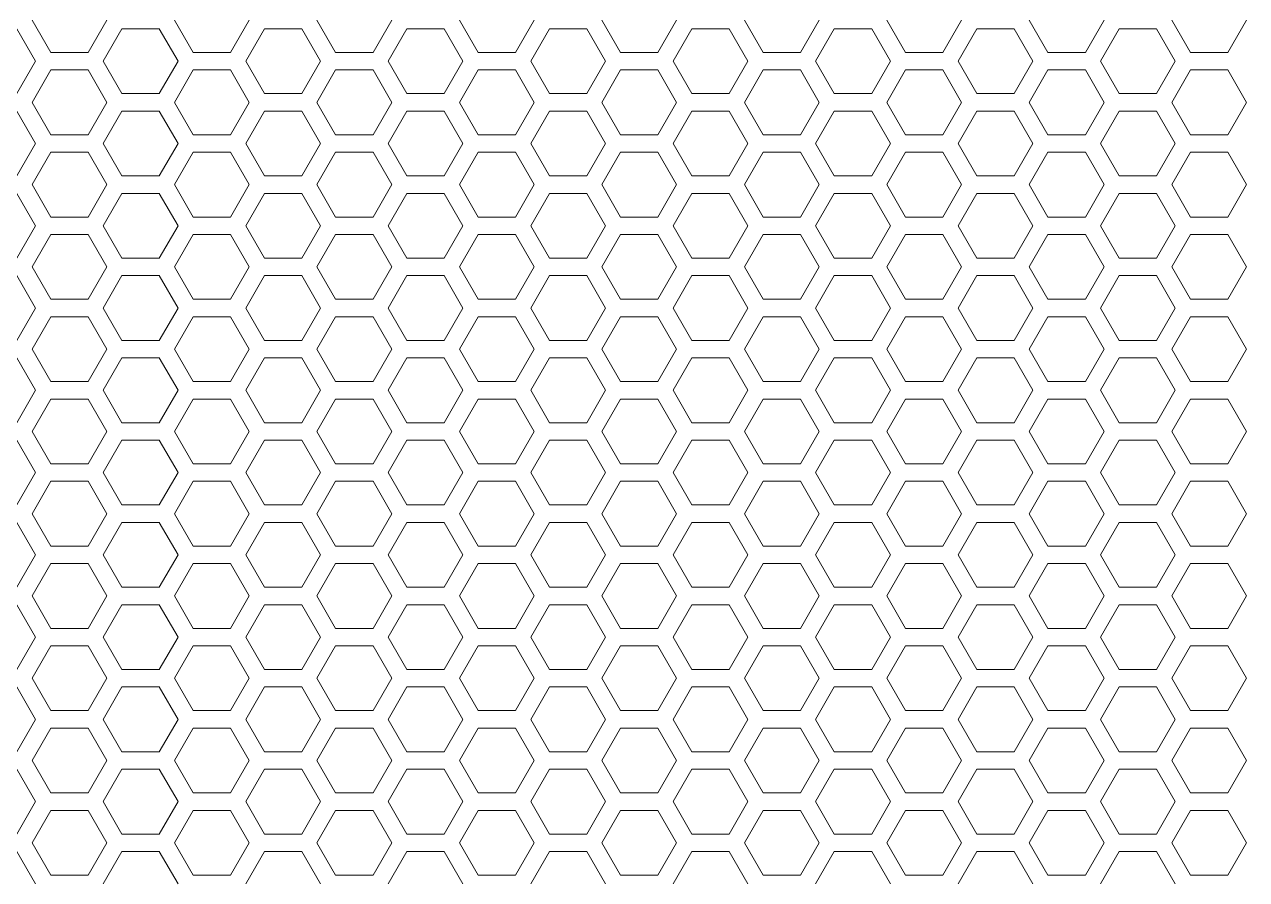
# Model space of a CAD drawing. Header units: millimetres. Extents: x 0 to 140, y -17 to 195.
# Drawn here: x 69.1 to 77.99, y 94.51 to 100.73 of the extents above; entities that cross this region are included whole.
import ezdxf

# ---------------------------------------------------------------- set-up
doc = ezdxf.new("R2010")
doc.units = ezdxf.units.MM
doc.layers.add('4203-42785_1_0', color=7, linetype='Continuous')

# ---------------------------------------------------------------- blocks, each defined once
blk = doc.blocks.new('a')
at = {"layer": '4203-42785_1_0', "color": 0, "linetype": 'ByBlock', "lineweight": 9}
for p, q in [((1509.6659, 423.0621), (1509.7726, 422.8772)), ((1509.9861, 422.8772), (1510.0928, 423.0621)), ((1510.4792, 423.0621), (1510.5859, 422.8772)), ((1510.7994, 422.8772), (1510.9061, 423.0621)), ((1511.2925, 423.0621), (1511.3992, 422.8772)), ((1511.6126, 422.8772), (1511.7193, 423.0621)), ((1512.1057, 423.0621), (1512.2124, 422.8772)), ((1512.4259, 422.8772), (1512.5326, 423.0621)), ((1512.919, 423.0621), (1513.0257, 422.8772)), ((1513.2391, 422.8772), (1513.3458, 423.0621)), ((1513.7322, 423.0621), (1513.8389, 422.8772)), ((1514.0523, 422.8772), (1514.1591, 423.0621)), ((1514.5455, 423.0621), (1514.6522, 422.8772)), ((1514.8656, 422.8772), (1514.9724, 423.0621)), ((1515.3587, 423.0621), (1515.4655, 422.8772)), ((1515.6789, 422.8772), (1515.7856, 423.0621)), ((1516.1721, 423.0621), (1516.2788, 422.8772)), ((1516.4922, 422.8772), (1516.5989, 423.0621)), ((1509.6862, 422.8273), (1509.5794, 423.0122)), ((1510.1793, 423.0122), (1510.0725, 422.8273)), ((1510.3927, 423.0122), (1510.1793, 423.0122)), ((1510.4994, 422.8273), (1510.3927, 423.0122)), ((1510.9926, 423.0122), (1510.8858, 422.8273)), ((1511.206, 423.0122), (1510.9926, 423.0122)), ((1511.3127, 422.8273), (1511.206, 423.0122)), ((1511.8058, 423.0122), (1511.6991, 422.8273)), ((1512.0192, 423.0122), (1511.8058, 423.0122)), ((1512.1259, 422.8273), (1512.0192, 423.0122)), ((1512.6191, 423.0122), (1512.5124, 422.8273)), ((1512.8325, 423.0122), (1512.6191, 423.0122)), ((1512.9393, 422.8273), (1512.8325, 423.0122)), ((1513.4323, 423.0122), (1513.3256, 422.8273)), ((1513.6457, 423.0122), (1513.4323, 423.0122)), ((1513.7524, 422.8273), (1513.6457, 423.0122)), ((1514.2456, 423.0122), (1514.1389, 422.8273)), ((1514.459, 423.0122), (1514.2456, 423.0122)), ((1514.5657, 422.8273), (1514.459, 423.0122)), ((1515.0588, 423.0122), (1514.9521, 422.8273)), ((1515.2723, 423.0122), (1515.0588, 423.0122)), ((1515.379, 422.8273), (1515.2723, 423.0122)), ((1515.8721, 423.0122), (1515.7654, 422.8273)), ((1516.0855, 423.0122), (1515.8721, 423.0122)), ((1516.1923, 422.8273), (1516.0855, 423.0122)), ((1509.7726, 422.8772), (1509.9861, 422.8772)), ((1510.5859, 422.8772), (1510.7994, 422.8772)), ((1511.3992, 422.8772), (1511.6126, 422.8772)), ((1512.2124, 422.8772), (1512.4259, 422.8772)), ((1513.0257, 422.8772), (1513.2391, 422.8772)), ((1513.8389, 422.8772), (1514.0523, 422.8772)), ((1514.6522, 422.8772), (1514.8656, 422.8772)), ((1515.4655, 422.8772), (1515.6789, 422.8772)), ((1516.2788, 422.8772), (1516.4922, 422.8772)), ((1509.5794, 422.6424), (1509.6862, 422.8273)), ((1509.7726, 422.7774), (1509.6659, 422.5925)), ((1509.9861, 422.7774), (1509.7726, 422.7774)), ((1510.0928, 422.5925), (1509.9861, 422.7774)), ((1510.0725, 422.8273), (1510.1793, 422.6424)), ((1510.3927, 422.6424), (1510.4994, 422.8273)), ((1510.5859, 422.7774), (1510.4792, 422.5925)), ((1510.7994, 422.7774), (1510.5859, 422.7774)), ((1510.9061, 422.5925), (1510.7994, 422.7774)), ((1510.8858, 422.8273), (1510.9926, 422.6424)), ((1511.206, 422.6424), (1511.3127, 422.8273)), ((1511.3992, 422.7774), (1511.2925, 422.5925)), ((1511.6126, 422.7774), (1511.3992, 422.7774)), ((1511.7193, 422.5925), (1511.6126, 422.7774)), ((1511.6991, 422.8273), (1511.8058, 422.6424)), ((1512.0192, 422.6424), (1512.1259, 422.8273)), ((1512.2124, 422.7774), (1512.1057, 422.5925)), ((1512.4259, 422.7774), (1512.2124, 422.7774)), ((1512.5326, 422.5925), (1512.4259, 422.7774)), ((1512.5124, 422.8273), (1512.6191, 422.6424)), ((1512.8325, 422.6424), (1512.9393, 422.8273)), ((1513.0257, 422.7774), (1512.919, 422.5925)), ((1513.2391, 422.7774), (1513.0257, 422.7774)), ((1513.3458, 422.5925), (1513.2391, 422.7774)), ((1513.3256, 422.8273), (1513.4323, 422.6424)), ((1513.6457, 422.6424), (1513.7524, 422.8273)), ((1513.8389, 422.7774), (1513.7322, 422.5925)), ((1514.0523, 422.7774), (1513.8389, 422.7774)), ((1514.1591, 422.5925), (1514.0523, 422.7774)), ((1514.1389, 422.8273), (1514.2456, 422.6424)), ((1514.459, 422.6424), (1514.5657, 422.8273)), ((1514.6522, 422.7774), (1514.5455, 422.5925)), ((1514.8656, 422.7774), (1514.6522, 422.7774)), ((1514.9724, 422.5925), (1514.8656, 422.7774)), ((1514.9521, 422.8273), (1515.0588, 422.6424)), ((1515.2723, 422.6424), (1515.379, 422.8273)), ((1515.4655, 422.7774), (1515.3587, 422.5925)), ((1515.6789, 422.7774), (1515.4655, 422.7774)), ((1515.7856, 422.5925), (1515.6789, 422.7774)), ((1515.7654, 422.8273), (1515.8721, 422.6424)), ((1516.0855, 422.6424), (1516.1923, 422.8273)), ((1516.2788, 422.7774), (1516.1721, 422.5925)), ((1516.4922, 422.7774), (1516.2788, 422.7774)), ((1516.5989, 422.5925), (1516.4922, 422.7774)), ((1510.1793, 422.6424), (1510.3927, 422.6424)), ((1510.9926, 422.6424), (1511.206, 422.6424)), ((1511.8058, 422.6424), (1512.0192, 422.6424)), ((1512.6191, 422.6424), (1512.8325, 422.6424)), ((1513.4323, 422.6424), (1513.6457, 422.6424)), ((1514.2456, 422.6424), (1514.459, 422.6424)), ((1515.0588, 422.6424), (1515.2723, 422.6424)), ((1515.8721, 422.6424), (1516.0855, 422.6424)), ((1509.6659, 422.5925), (1509.7726, 422.4077)), ((1509.9861, 422.4077), (1510.0928, 422.5925)), ((1510.4792, 422.5925), (1510.5859, 422.4077)), ((1510.7994, 422.4077), (1510.9061, 422.5925)), ((1511.2925, 422.5925), (1511.3992, 422.4077)), ((1511.6126, 422.4077), (1511.7193, 422.5925)), ((1512.1057, 422.5925), (1512.2124, 422.4077)), ((1512.4259, 422.4077), (1512.5326, 422.5925)), ((1512.919, 422.5925), (1513.0257, 422.4077)), ((1513.2391, 422.4077), (1513.3458, 422.5925)), ((1513.7322, 422.5925), (1513.8389, 422.4077)), ((1514.0523, 422.4077), (1514.1591, 422.5925)), ((1514.5455, 422.5925), (1514.6522, 422.4077)), ((1514.8656, 422.4077), (1514.9724, 422.5925)), ((1515.3587, 422.5925), (1515.4655, 422.4077)), ((1515.6789, 422.4077), (1515.7856, 422.5925)), ((1516.1721, 422.5925), (1516.2788, 422.4077)), ((1516.4922, 422.4077), (1516.5989, 422.5925)), ((1509.6862, 422.3577), (1509.5794, 422.5426)), ((1510.1793, 422.5426), (1510.0725, 422.3577)), ((1510.3927, 422.5426), (1510.1793, 422.5426)), ((1510.4994, 422.3577), (1510.3927, 422.5426)), ((1510.9926, 422.5426), (1510.8858, 422.3577)), ((1511.206, 422.5426), (1510.9926, 422.5426)), ((1511.3127, 422.3577), (1511.206, 422.5426)), ((1511.8058, 422.5426), (1511.6991, 422.3577)), ((1512.0192, 422.5426), (1511.8058, 422.5426)), ((1512.1259, 422.3577), (1512.0192, 422.5426)), ((1512.6191, 422.5426), (1512.5124, 422.3577)), ((1512.8325, 422.5426), (1512.6191, 422.5426)), ((1512.9393, 422.3577), (1512.8325, 422.5426)), ((1513.4323, 422.5426), (1513.3256, 422.3577)), ((1513.6457, 422.5426), (1513.4323, 422.5426)), ((1513.7524, 422.3577), (1513.6457, 422.5426)), ((1514.2456, 422.5426), (1514.1389, 422.3577)), ((1514.459, 422.5426), (1514.2456, 422.5426)), ((1514.5657, 422.3577), (1514.459, 422.5426)), ((1515.0588, 422.5426), (1514.9521, 422.3577)), ((1515.2723, 422.5426), (1515.0588, 422.5426)), ((1515.379, 422.3577), (1515.2723, 422.5426)), ((1515.8721, 422.5426), (1515.7654, 422.3577)), ((1516.0855, 422.5426), (1515.8721, 422.5426)), ((1516.1923, 422.3577), (1516.0855, 422.5426)), ((1509.5794, 422.1729), (1509.6862, 422.3577)), ((1509.7726, 422.4077), (1509.9861, 422.4077)), ((1510.0725, 422.3577), (1510.1793, 422.1729)), ((1510.3927, 422.1729), (1510.4994, 422.3577)), ((1510.5859, 422.4077), (1510.7994, 422.4077)), ((1510.8858, 422.3577), (1510.9926, 422.1729)), ((1511.206, 422.1729), (1511.3127, 422.3577)), ((1511.3992, 422.4077), (1511.6126, 422.4077)), ((1511.6991, 422.3577), (1511.8058, 422.1729)), ((1512.0192, 422.1729), (1512.1259, 422.3577)), ((1512.2124, 422.4077), (1512.4259, 422.4077)), ((1512.5124, 422.3577), (1512.6191, 422.1729)), ((1512.8325, 422.1729), (1512.9393, 422.3577)), ((1513.0257, 422.4077), (1513.2391, 422.4077)), ((1513.3256, 422.3577), (1513.4323, 422.1729)), ((1513.6457, 422.1729), (1513.7524, 422.3577)), ((1513.8389, 422.4077), (1514.0523, 422.4077)), ((1514.1389, 422.3577), (1514.2456, 422.1729)), ((1514.459, 422.1729), (1514.5657, 422.3577)), ((1514.6522, 422.4077), (1514.8656, 422.4077)), ((1514.9521, 422.3577), (1515.0588, 422.1729)), ((1515.2723, 422.1729), (1515.379, 422.3577)), ((1515.4655, 422.4077), (1515.6789, 422.4077)), ((1515.7654, 422.3577), (1515.8721, 422.1729)), ((1516.0855, 422.1729), (1516.1923, 422.3577)), ((1516.2788, 422.4077), (1516.4922, 422.4077)), ((1509.7726, 422.3078), (1509.6659, 422.123)), ((1509.9861, 422.3078), (1509.7726, 422.3078)), ((1510.0928, 422.123), (1509.9861, 422.3078)), ((1510.5859, 422.3078), (1510.4792, 422.123)), ((1510.7994, 422.3078), (1510.5859, 422.3078)), ((1510.9061, 422.123), (1510.7994, 422.3078)), ((1511.3992, 422.3078), (1511.2925, 422.123)), ((1511.6126, 422.3078), (1511.3992, 422.3078)), ((1511.7193, 422.123), (1511.6126, 422.3078)), ((1512.2124, 422.3078), (1512.1057, 422.123)), ((1512.4259, 422.3078), (1512.2124, 422.3078)), ((1512.5326, 422.123), (1512.4259, 422.3078)), ((1513.0257, 422.3078), (1512.919, 422.123)), ((1513.2391, 422.3078), (1513.0257, 422.3078)), ((1513.3458, 422.123), (1513.2391, 422.3078)), ((1513.8389, 422.3078), (1513.7322, 422.123)), ((1514.0523, 422.3078), (1513.8389, 422.3078)), ((1514.1591, 422.123), (1514.0523, 422.3078)), ((1514.6522, 422.3078), (1514.5455, 422.123)), ((1514.8656, 422.3078), (1514.6522, 422.3078)), ((1514.9724, 422.123), (1514.8656, 422.3078)), ((1515.4655, 422.3078), (1515.3587, 422.123)), ((1515.6789, 422.3078), (1515.4655, 422.3078)), ((1515.7856, 422.123), (1515.6789, 422.3078)), ((1516.2788, 422.3078), (1516.1721, 422.123)), ((1516.4922, 422.3078), (1516.2788, 422.3078)), ((1516.5989, 422.123), (1516.4922, 422.3078)), ((1510.1793, 422.1729), (1510.3927, 422.1729)), ((1510.9926, 422.1729), (1511.206, 422.1729)), ((1511.8058, 422.1729), (1512.0192, 422.1729)), ((1512.6191, 422.1729), (1512.8325, 422.1729)), ((1513.4323, 422.1729), (1513.6457, 422.1729)), ((1514.2456, 422.1729), (1514.459, 422.1729)), ((1515.0588, 422.1729), (1515.2723, 422.1729)), ((1515.8721, 422.1729), (1516.0855, 422.1729)), ((1509.6862, 421.8882), (1509.5794, 422.0731)), ((1509.6659, 422.123), (1509.7726, 421.9381)), ((1509.9861, 421.9381), (1510.0928, 422.123)), ((1510.1793, 422.0731), (1510.0725, 421.8882)), ((1510.3927, 422.0731), (1510.1793, 422.0731)), ((1510.4994, 421.8882), (1510.3927, 422.0731)), ((1510.4792, 422.123), (1510.5859, 421.9381)), ((1510.7994, 421.9381), (1510.9061, 422.123)), ((1510.9926, 422.0731), (1510.8858, 421.8882)), ((1511.206, 422.0731), (1510.9926, 422.0731)), ((1511.3127, 421.8882), (1511.206, 422.0731)), ((1511.2925, 422.123), (1511.3992, 421.9381)), ((1511.6126, 421.9381), (1511.7193, 422.123)), ((1511.8058, 422.0731), (1511.6991, 421.8882)), ((1512.0192, 422.0731), (1511.8058, 422.0731)), ((1512.1259, 421.8882), (1512.0192, 422.0731)), ((1512.1057, 422.123), (1512.2124, 421.9381)), ((1512.4259, 421.9381), (1512.5326, 422.123)), ((1512.6191, 422.0731), (1512.5124, 421.8882)), ((1512.8325, 422.0731), (1512.6191, 422.0731)), ((1512.9393, 421.8882), (1512.8325, 422.0731)), ((1512.919, 422.123), (1513.0257, 421.9381)), ((1513.2391, 421.9381), (1513.3458, 422.123)), ((1513.4323, 422.0731), (1513.3256, 421.8882)), ((1513.6457, 422.0731), (1513.4323, 422.0731)), ((1513.7524, 421.8882), (1513.6457, 422.0731)), ((1513.7322, 422.123), (1513.8389, 421.9381)), ((1514.0523, 421.9381), (1514.1591, 422.123)), ((1514.2456, 422.0731), (1514.1389, 421.8882)), ((1514.459, 422.0731), (1514.2456, 422.0731)), ((1514.5657, 421.8882), (1514.459, 422.0731)), ((1514.5455, 422.123), (1514.6522, 421.9381)), ((1514.8656, 421.9381), (1514.9724, 422.123)), ((1515.0588, 422.0731), (1514.9521, 421.8882)), ((1515.2723, 422.0731), (1515.0588, 422.0731)), ((1515.379, 421.8882), (1515.2723, 422.0731)), ((1515.3587, 422.123), (1515.4655, 421.9381)), ((1515.6789, 421.9381), (1515.7856, 422.123)), ((1515.8721, 422.0731), (1515.7654, 421.8882)), ((1516.0855, 422.0731), (1515.8721, 422.0731)), ((1516.1923, 421.8882), (1516.0855, 422.0731)), ((1516.1721, 422.123), (1516.2788, 421.9381)), ((1516.4922, 421.9381), (1516.5989, 422.123)), ((1509.7726, 421.9381), (1509.9861, 421.9381)), ((1510.5859, 421.9381), (1510.7994, 421.9381)), ((1511.3992, 421.9381), (1511.6126, 421.9381)), ((1512.2124, 421.9381), (1512.4259, 421.9381)), ((1513.0257, 421.9381), (1513.2391, 421.9381)), ((1513.8389, 421.9381), (1514.0523, 421.9381)), ((1514.6522, 421.9381), (1514.8656, 421.9381)), ((1515.4655, 421.9381), (1515.6789, 421.9381)), ((1516.2788, 421.9381), (1516.4922, 421.9381)), ((1509.5794, 421.7033), (1509.6862, 421.8882)), ((1510.0725, 421.8882), (1510.1793, 421.7033)), ((1510.3927, 421.7033), (1510.4994, 421.8882)), ((1510.8858, 421.8882), (1510.9926, 421.7033)), ((1511.206, 421.7033), (1511.3127, 421.8882)), ((1511.6991, 421.8882), (1511.8058, 421.7033)), ((1512.0192, 421.7033), (1512.1259, 421.8882)), ((1512.5124, 421.8882), (1512.6191, 421.7033)), ((1512.8325, 421.7033), (1512.9393, 421.8882)), ((1513.3256, 421.8882), (1513.4323, 421.7033)), ((1513.6457, 421.7033), (1513.7524, 421.8882)), ((1514.1389, 421.8882), (1514.2456, 421.7033)), ((1514.459, 421.7033), (1514.5657, 421.8882)), ((1514.9521, 421.8882), (1515.0588, 421.7033)), ((1515.2723, 421.7033), (1515.379, 421.8882)), ((1515.7654, 421.8882), (1515.8721, 421.7033)), ((1516.0855, 421.7033), (1516.1923, 421.8882)), ((1509.7726, 421.8383), (1509.6659, 421.6534)), ((1509.9861, 421.8383), (1509.7726, 421.8383)), ((1510.0928, 421.6534), (1509.9861, 421.8383)), ((1510.5859, 421.8383), (1510.4792, 421.6534)), ((1510.7994, 421.8383), (1510.5859, 421.8383)), ((1510.9061, 421.6534), (1510.7994, 421.8383)), ((1511.3992, 421.8383), (1511.2925, 421.6534)), ((1511.6126, 421.8383), (1511.3992, 421.8383)), ((1511.7193, 421.6534), (1511.6126, 421.8383)), ((1512.2124, 421.8383), (1512.1057, 421.6534)), ((1512.4259, 421.8383), (1512.2124, 421.8383)), ((1512.5326, 421.6534), (1512.4259, 421.8383)), ((1513.0257, 421.8383), (1512.919, 421.6534)), ((1513.2391, 421.8383), (1513.0257, 421.8383)), ((1513.3458, 421.6534), (1513.2391, 421.8383)), ((1513.8389, 421.8383), (1513.7322, 421.6534)), ((1514.0523, 421.8383), (1513.8389, 421.8383)), ((1514.1591, 421.6534), (1514.0523, 421.8383)), ((1514.6522, 421.8383), (1514.5455, 421.6534)), ((1514.8656, 421.8383), (1514.6522, 421.8383)), ((1514.9724, 421.6534), (1514.8656, 421.8383)), ((1515.4655, 421.8383), (1515.3587, 421.6534)), ((1515.6789, 421.8383), (1515.4655, 421.8383)), ((1515.7856, 421.6534), (1515.6789, 421.8383)), ((1516.2788, 421.8383), (1516.1721, 421.6534)), ((1516.4922, 421.8383), (1516.2788, 421.8383)), ((1516.5989, 421.6534), (1516.4922, 421.8383)), ((1509.6659, 421.6534), (1509.7726, 421.4686)), ((1509.9861, 421.4686), (1510.0928, 421.6534)), ((1510.1793, 421.7033), (1510.3927, 421.7033)), ((1510.4792, 421.6534), (1510.5859, 421.4686)), ((1510.7994, 421.4686), (1510.9061, 421.6534)), ((1510.9926, 421.7033), (1511.206, 421.7033)), ((1511.2925, 421.6534), (1511.3992, 421.4686)), ((1511.6126, 421.4686), (1511.7193, 421.6534)), ((1511.8058, 421.7033), (1512.0192, 421.7033)), ((1512.1057, 421.6534), (1512.2124, 421.4686)), ((1512.4259, 421.4686), (1512.5326, 421.6534)), ((1512.6191, 421.7033), (1512.8325, 421.7033)), ((1512.919, 421.6534), (1513.0257, 421.4686)), ((1513.2391, 421.4686), (1513.3458, 421.6534)), ((1513.4323, 421.7033), (1513.6457, 421.7033)), ((1513.7322, 421.6534), (1513.8389, 421.4686)), ((1514.0523, 421.4686), (1514.1591, 421.6534)), ((1514.2456, 421.7033), (1514.459, 421.7033)), ((1514.5455, 421.6534), (1514.6522, 421.4686)), ((1514.8656, 421.4686), (1514.9724, 421.6534)), ((1515.0588, 421.7033), (1515.2723, 421.7033)), ((1515.3587, 421.6534), (1515.4655, 421.4686)), ((1515.6789, 421.4686), (1515.7856, 421.6534)), ((1515.8721, 421.7033), (1516.0855, 421.7033)), ((1516.1721, 421.6534), (1516.2788, 421.4686)), ((1516.4922, 421.4686), (1516.5989, 421.6534)), ((1509.6862, 421.4187), (1509.5794, 421.6035)), ((1510.1793, 421.6035), (1510.0725, 421.4187)), ((1510.3927, 421.6035), (1510.1793, 421.6035)), ((1510.4994, 421.4187), (1510.3927, 421.6035)), ((1510.9926, 421.6035), (1510.8858, 421.4187)), ((1511.206, 421.6035), (1510.9926, 421.6035)), ((1511.3127, 421.4187), (1511.206, 421.6035)), ((1511.8058, 421.6035), (1511.6991, 421.4187)), ((1512.0192, 421.6035), (1511.8058, 421.6035)), ((1512.1259, 421.4187), (1512.0192, 421.6035)), ((1512.6191, 421.6035), (1512.5124, 421.4187)), ((1512.8325, 421.6035), (1512.6191, 421.6035)), ((1512.9393, 421.4187), (1512.8325, 421.6035)), ((1513.4323, 421.6035), (1513.3256, 421.4187)), ((1513.6457, 421.6035), (1513.4323, 421.6035)), ((1513.7524, 421.4187), (1513.6457, 421.6035)), ((1514.2456, 421.6035), (1514.1389, 421.4187)), ((1514.459, 421.6035), (1514.2456, 421.6035)), ((1514.5657, 421.4187), (1514.459, 421.6035)), ((1515.0588, 421.6035), (1514.9521, 421.4187)), ((1515.2723, 421.6035), (1515.0588, 421.6035)), ((1515.379, 421.4187), (1515.2723, 421.6035)), ((1515.8721, 421.6035), (1515.7654, 421.4187)), ((1516.0855, 421.6035), (1515.8721, 421.6035)), ((1516.1923, 421.4187), (1516.0855, 421.6035)), ((1509.7726, 421.4686), (1509.9861, 421.4686)), ((1510.5859, 421.4686), (1510.7994, 421.4686)), ((1511.3992, 421.4686), (1511.6126, 421.4686)), ((1512.2124, 421.4686), (1512.4259, 421.4686)), ((1513.0257, 421.4686), (1513.2391, 421.4686)), ((1513.8389, 421.4686), (1514.0523, 421.4686)), ((1514.6522, 421.4686), (1514.8656, 421.4686)), ((1515.4655, 421.4686), (1515.6789, 421.4686)), ((1516.2788, 421.4686), (1516.4922, 421.4686)), ((1509.5794, 421.2338), (1509.6862, 421.4187)), ((1509.7726, 421.3687), (1509.6659, 421.1839)), ((1509.9861, 421.3687), (1509.7726, 421.3687)), ((1510.0928, 421.1839), (1509.9861, 421.3687)), ((1510.0725, 421.4187), (1510.1793, 421.2338)), ((1510.3927, 421.2338), (1510.4994, 421.4187)), ((1510.5859, 421.3687), (1510.4792, 421.1839)), ((1510.7994, 421.3687), (1510.5859, 421.3687)), ((1510.9061, 421.1839), (1510.7994, 421.3687)), ((1510.8858, 421.4187), (1510.9926, 421.2338)), ((1511.206, 421.2338), (1511.3127, 421.4187)), ((1511.3992, 421.3687), (1511.2925, 421.1839)), ((1511.6126, 421.3687), (1511.3992, 421.3687)), ((1511.7193, 421.1839), (1511.6126, 421.3687)), ((1511.6991, 421.4187), (1511.8058, 421.2338)), ((1512.0192, 421.2338), (1512.1259, 421.4187)), ((1512.2124, 421.3687), (1512.1057, 421.1839)), ((1512.4259, 421.3687), (1512.2124, 421.3687)), ((1512.5326, 421.1839), (1512.4259, 421.3687)), ((1512.5124, 421.4187), (1512.6191, 421.2338)), ((1512.8325, 421.2338), (1512.9393, 421.4187)), ((1513.0257, 421.3687), (1512.919, 421.1839)), ((1513.2391, 421.3687), (1513.0257, 421.3687)), ((1513.3458, 421.1839), (1513.2391, 421.3687)), ((1513.3256, 421.4187), (1513.4323, 421.2338)), ((1513.6457, 421.2338), (1513.7524, 421.4187)), ((1513.8389, 421.3687), (1513.7322, 421.1839)), ((1514.0523, 421.3687), (1513.8389, 421.3687)), ((1514.1591, 421.1839), (1514.0523, 421.3687)), ((1514.1389, 421.4187), (1514.2456, 421.2338)), ((1514.459, 421.2338), (1514.5657, 421.4187)), ((1514.6522, 421.3687), (1514.5455, 421.1839)), ((1514.8656, 421.3687), (1514.6522, 421.3687)), ((1514.9724, 421.1839), (1514.8656, 421.3687)), ((1514.9521, 421.4187), (1515.0588, 421.2338)), ((1515.2723, 421.2338), (1515.379, 421.4187)), ((1515.4655, 421.3687), (1515.3587, 421.1839)), ((1515.6789, 421.3687), (1515.4655, 421.3687)), ((1515.7856, 421.1839), (1515.6789, 421.3687)), ((1515.7654, 421.4187), (1515.8721, 421.2338)), ((1516.0855, 421.2338), (1516.1923, 421.4187)), ((1516.2788, 421.3687), (1516.1721, 421.1839)), ((1516.4922, 421.3687), (1516.2788, 421.3687)), ((1516.5989, 421.1839), (1516.4922, 421.3687)), ((1510.1793, 421.2338), (1510.3927, 421.2338)), ((1510.9926, 421.2338), (1511.206, 421.2338)), ((1511.8058, 421.2338), (1512.0192, 421.2338)), ((1512.6191, 421.2338), (1512.8325, 421.2338)), ((1513.4323, 421.2338), (1513.6457, 421.2338)), ((1514.2456, 421.2338), (1514.459, 421.2338)), ((1515.0588, 421.2338), (1515.2723, 421.2338)), ((1515.8721, 421.2338), (1516.0855, 421.2338)), ((1509.6659, 421.1839), (1509.7726, 420.999)), ((1509.9861, 420.999), (1510.0928, 421.1839)), ((1510.4792, 421.1839), (1510.5859, 420.999)), ((1510.7994, 420.999), (1510.9061, 421.1839)), ((1511.2925, 421.1839), (1511.3992, 420.999)), ((1511.6126, 420.999), (1511.7193, 421.1839)), ((1512.1057, 421.1839), (1512.2124, 420.999)), ((1512.4259, 420.999), (1512.5326, 421.1839)), ((1512.919, 421.1839), (1513.0257, 420.999)), ((1513.2391, 420.999), (1513.3458, 421.1839)), ((1513.7322, 421.1839), (1513.8389, 420.999)), ((1514.0523, 420.999), (1514.1591, 421.1839)), ((1514.5455, 421.1839), (1514.6522, 420.999)), ((1514.8656, 420.999), (1514.9724, 421.1839)), ((1515.3587, 421.1839), (1515.4655, 420.999)), ((1515.6789, 420.999), (1515.7856, 421.1839)), ((1516.1721, 421.1839), (1516.2788, 420.999)), ((1516.4922, 420.999), (1516.5989, 421.1839)), ((1509.6862, 420.9491), (1509.5794, 421.134)), ((1510.1793, 421.134), (1510.0725, 420.9491)), ((1510.3927, 421.134), (1510.1793, 421.134)), ((1510.4994, 420.9491), (1510.3927, 421.134)), ((1510.9926, 421.134), (1510.8858, 420.9491)), ((1511.206, 421.134), (1510.9926, 421.134)), ((1511.3127, 420.9491), (1511.206, 421.134)), ((1511.8058, 421.134), (1511.6991, 420.9491)), ((1512.0192, 421.134), (1511.8058, 421.134)), ((1512.1259, 420.9491), (1512.0192, 421.134)), ((1512.6191, 421.134), (1512.5124, 420.9491)), ((1512.8325, 421.134), (1512.6191, 421.134)), ((1512.9393, 420.9491), (1512.8325, 421.134)), ((1513.4323, 421.134), (1513.3256, 420.9491)), ((1513.6457, 421.134), (1513.4323, 421.134)), ((1513.7524, 420.9491), (1513.6457, 421.134)), ((1514.2456, 421.134), (1514.1389, 420.9491)), ((1514.459, 421.134), (1514.2456, 421.134)), ((1514.5657, 420.9491), (1514.459, 421.134)), ((1515.0588, 421.134), (1514.9521, 420.9491)), ((1515.2723, 421.134), (1515.0588, 421.134)), ((1515.379, 420.9491), (1515.2723, 421.134)), ((1515.8721, 421.134), (1515.7654, 420.9491)), ((1516.0855, 421.134), (1515.8721, 421.134)), ((1516.1923, 420.9491), (1516.0855, 421.134)), ((1509.5794, 420.7642), (1509.6862, 420.9491)), ((1509.7726, 420.999), (1509.9861, 420.999)), ((1510.0725, 420.9491), (1510.1793, 420.7642)), ((1510.3927, 420.7642), (1510.4994, 420.9491)), ((1510.5859, 420.999), (1510.7994, 420.999)), ((1510.8858, 420.9491), (1510.9926, 420.7642)), ((1511.206, 420.7642), (1511.3127, 420.9491)), ((1511.3992, 420.999), (1511.6126, 420.999)), ((1511.6991, 420.9491), (1511.8058, 420.7642)), ((1512.0192, 420.7642), (1512.1259, 420.9491)), ((1512.2124, 420.999), (1512.4259, 420.999)), ((1512.5124, 420.9491), (1512.6191, 420.7642)), ((1512.8325, 420.7642), (1512.9393, 420.9491)), ((1513.0257, 420.999), (1513.2391, 420.999)), ((1513.3256, 420.9491), (1513.4323, 420.7642)), ((1513.6457, 420.7642), (1513.7524, 420.9491)), ((1513.8389, 420.999), (1514.0523, 420.999)), ((1514.1389, 420.9491), (1514.2456, 420.7642)), ((1514.459, 420.7642), (1514.5657, 420.9491)), ((1514.6522, 420.999), (1514.8656, 420.999)), ((1514.9521, 420.9491), (1515.0588, 420.7642)), ((1515.2723, 420.7642), (1515.379, 420.9491)), ((1515.4655, 420.999), (1515.6789, 420.999)), ((1515.7654, 420.9491), (1515.8721, 420.7642)), ((1516.0855, 420.7642), (1516.1923, 420.9491)), ((1516.2788, 420.999), (1516.4922, 420.999)), ((1509.7726, 420.8992), (1509.6659, 420.7143)), ((1509.9861, 420.8992), (1509.7726, 420.8992)), ((1510.0928, 420.7143), (1509.9861, 420.8992)), ((1510.5859, 420.8992), (1510.4792, 420.7143)), ((1510.7994, 420.8992), (1510.5859, 420.8992)), ((1510.9061, 420.7143), (1510.7994, 420.8992)), ((1511.3992, 420.8992), (1511.2925, 420.7143)), ((1511.6126, 420.8992), (1511.3992, 420.8992)), ((1511.7193, 420.7143), (1511.6126, 420.8992)), ((1512.2124, 420.8992), (1512.1057, 420.7143)), ((1512.4259, 420.8992), (1512.2124, 420.8992)), ((1512.5326, 420.7143), (1512.4259, 420.8992)), ((1513.0257, 420.8992), (1512.919, 420.7143)), ((1513.2391, 420.8992), (1513.0257, 420.8992)), ((1513.3458, 420.7143), (1513.2391, 420.8992)), ((1513.8389, 420.8992), (1513.7322, 420.7143)), ((1514.0523, 420.8992), (1513.8389, 420.8992)), ((1514.1591, 420.7143), (1514.0523, 420.8992)), ((1514.6522, 420.8992), (1514.5455, 420.7143)), ((1514.8656, 420.8992), (1514.6522, 420.8992)), ((1514.9724, 420.7143), (1514.8656, 420.8992)), ((1515.4655, 420.8992), (1515.3587, 420.7143)), ((1515.6789, 420.8992), (1515.4655, 420.8992)), ((1515.7856, 420.7143), (1515.6789, 420.8992)), ((1516.2788, 420.8992), (1516.1721, 420.7143)), ((1516.4922, 420.8992), (1516.2788, 420.8992)), ((1516.5989, 420.7143), (1516.4922, 420.8992)), ((1510.1793, 420.7642), (1510.3927, 420.7642)), ((1510.9926, 420.7642), (1511.206, 420.7642)), ((1511.8058, 420.7642), (1512.0192, 420.7642)), ((1512.6191, 420.7642), (1512.8325, 420.7642)), ((1513.4323, 420.7642), (1513.6457, 420.7642)), ((1514.2456, 420.7642), (1514.459, 420.7642)), ((1515.0588, 420.7642), (1515.2723, 420.7642)), ((1515.8721, 420.7642), (1516.0855, 420.7642)), ((1509.6659, 420.7143), (1509.7726, 420.5295)), ((1509.9861, 420.5295), (1510.0928, 420.7143)), ((1510.4792, 420.7143), (1510.5859, 420.5295)), ((1510.7994, 420.5295), (1510.9061, 420.7143)), ((1511.2925, 420.7143), (1511.3992, 420.5295)), ((1511.6126, 420.5295), (1511.7193, 420.7143)), ((1512.1057, 420.7143), (1512.2124, 420.5295)), ((1512.4259, 420.5295), (1512.5326, 420.7143)), ((1512.919, 420.7143), (1513.0257, 420.5295)), ((1513.2391, 420.5295), (1513.3458, 420.7143)), ((1513.7322, 420.7143), (1513.8389, 420.5295)), ((1514.0523, 420.5295), (1514.1591, 420.7143)), ((1514.5455, 420.7143), (1514.6522, 420.5295)), ((1514.8656, 420.5295), (1514.9724, 420.7143)), ((1515.3587, 420.7143), (1515.4655, 420.5295)), ((1515.6789, 420.5295), (1515.7856, 420.7143)), ((1516.1721, 420.7143), (1516.2788, 420.5295)), ((1516.4922, 420.5295), (1516.5989, 420.7143)), ((1509.6862, 420.4796), (1509.5794, 420.6644)), ((1510.1793, 420.6644), (1510.0725, 420.4796)), ((1510.3927, 420.6644), (1510.1793, 420.6644)), ((1510.4994, 420.4796), (1510.3927, 420.6644)), ((1510.9926, 420.6644), (1510.8858, 420.4796)), ((1511.206, 420.6644), (1510.9926, 420.6644)), ((1511.3127, 420.4796), (1511.206, 420.6644)), ((1511.8058, 420.6644), (1511.6991, 420.4796)), ((1512.0192, 420.6644), (1511.8058, 420.6644)), ((1512.1259, 420.4796), (1512.0192, 420.6644)), ((1512.6191, 420.6644), (1512.5124, 420.4796)), ((1512.8325, 420.6644), (1512.6191, 420.6644)), ((1512.9393, 420.4796), (1512.8325, 420.6644)), ((1513.4323, 420.6644), (1513.3256, 420.4796)), ((1513.6457, 420.6644), (1513.4323, 420.6644)), ((1513.7524, 420.4796), (1513.6457, 420.6644)), ((1514.2456, 420.6644), (1514.1389, 420.4796)), ((1514.459, 420.6644), (1514.2456, 420.6644)), ((1514.5657, 420.4796), (1514.459, 420.6644)), ((1515.0588, 420.6644), (1514.9521, 420.4796)), ((1515.2723, 420.6644), (1515.0588, 420.6644)), ((1515.379, 420.4796), (1515.2723, 420.6644)), ((1515.8721, 420.6644), (1515.7654, 420.4796)), ((1516.0855, 420.6644), (1515.8721, 420.6644)), ((1516.1923, 420.4796), (1516.0855, 420.6644)), ((1509.7726, 420.5295), (1509.9861, 420.5295)), ((1510.5859, 420.5295), (1510.7994, 420.5295)), ((1511.3992, 420.5295), (1511.6126, 420.5295)), ((1512.2124, 420.5295), (1512.4259, 420.5295)), ((1513.0257, 420.5295), (1513.2391, 420.5295)), ((1513.8389, 420.5295), (1514.0523, 420.5295)), ((1514.6522, 420.5295), (1514.8656, 420.5295)), ((1515.4655, 420.5295), (1515.6789, 420.5295)), ((1516.2788, 420.5295), (1516.4922, 420.5295)), ((1509.5794, 420.2947), (1509.6862, 420.4796)), ((1510.0725, 420.4796), (1510.1793, 420.2947)), ((1510.3927, 420.2947), (1510.4994, 420.4796)), ((1510.8858, 420.4796), (1510.9926, 420.2947)), ((1511.206, 420.2947), (1511.3127, 420.4796)), ((1511.6991, 420.4796), (1511.8058, 420.2947)), ((1512.0192, 420.2947), (1512.1259, 420.4796)), ((1512.5124, 420.4796), (1512.6191, 420.2947)), ((1512.8325, 420.2947), (1512.9393, 420.4796)), ((1513.3256, 420.4796), (1513.4323, 420.2947)), ((1513.6457, 420.2947), (1513.7524, 420.4796)), ((1514.1389, 420.4796), (1514.2456, 420.2947)), ((1514.459, 420.2947), (1514.5657, 420.4796)), ((1514.9521, 420.4796), (1515.0588, 420.2947)), ((1515.2723, 420.2947), (1515.379, 420.4796)), ((1515.7654, 420.4796), (1515.8721, 420.2947)), ((1516.0855, 420.2947), (1516.1923, 420.4796)), ((1509.7726, 420.4297), (1509.6659, 420.2448)), ((1509.9861, 420.4297), (1509.7726, 420.4297)), ((1510.0928, 420.2448), (1509.9861, 420.4297)), ((1510.5859, 420.4297), (1510.4792, 420.2448)), ((1510.7994, 420.4297), (1510.5859, 420.4297)), ((1510.9061, 420.2448), (1510.7994, 420.4297)), ((1511.3992, 420.4297), (1511.2925, 420.2448)), ((1511.6126, 420.4297), (1511.3992, 420.4297)), ((1511.7193, 420.2448), (1511.6126, 420.4297)), ((1512.2124, 420.4297), (1512.1057, 420.2448)), ((1512.4259, 420.4297), (1512.2124, 420.4297)), ((1512.5326, 420.2448), (1512.4259, 420.4297)), ((1513.0257, 420.4297), (1512.919, 420.2448)), ((1513.2391, 420.4297), (1513.0257, 420.4297)), ((1513.3458, 420.2448), (1513.2391, 420.4297)), ((1513.8389, 420.4297), (1513.7322, 420.2448)), ((1514.0523, 420.4297), (1513.8389, 420.4297)), ((1514.1591, 420.2448), (1514.0523, 420.4297)), ((1514.6522, 420.4297), (1514.5455, 420.2448)), ((1514.8656, 420.4297), (1514.6522, 420.4297)), ((1514.9724, 420.2448), (1514.8656, 420.4297)), ((1515.4655, 420.4297), (1515.3587, 420.2448)), ((1515.6789, 420.4297), (1515.4655, 420.4297)), ((1515.7856, 420.2448), (1515.6789, 420.4297)), ((1516.2788, 420.4297), (1516.1721, 420.2448)), ((1516.4922, 420.4297), (1516.2788, 420.4297)), ((1516.5989, 420.2448), (1516.4922, 420.4297)), ((1510.1793, 420.2947), (1510.3927, 420.2947)), ((1510.9926, 420.2947), (1511.206, 420.2947)), ((1511.8058, 420.2947), (1512.0192, 420.2947)), ((1512.6191, 420.2947), (1512.8325, 420.2947)), ((1513.4323, 420.2947), (1513.6457, 420.2947)), ((1514.2456, 420.2947), (1514.459, 420.2947)), ((1515.0588, 420.2947), (1515.2723, 420.2947)), ((1515.8721, 420.2947), (1516.0855, 420.2947)), ((1509.6862, 420.01), (1509.5794, 420.1949)), ((1509.6659, 420.2448), (1509.7726, 420.0599)), ((1509.9861, 420.0599), (1510.0928, 420.2448)), ((1510.1793, 420.1949), (1510.0725, 420.01)), ((1510.3927, 420.1949), (1510.1793, 420.1949)), ((1510.4994, 420.01), (1510.3927, 420.1949)), ((1510.4792, 420.2448), (1510.5859, 420.0599)), ((1510.7994, 420.0599), (1510.9061, 420.2448)), ((1510.9926, 420.1949), (1510.8858, 420.01)), ((1511.206, 420.1949), (1510.9926, 420.1949)), ((1511.3127, 420.01), (1511.206, 420.1949)), ((1511.2925, 420.2448), (1511.3992, 420.0599)), ((1511.6126, 420.0599), (1511.7193, 420.2448)), ((1511.8058, 420.1949), (1511.6991, 420.01)), ((1512.0192, 420.1949), (1511.8058, 420.1949)), ((1512.1259, 420.01), (1512.0192, 420.1949)), ((1512.1057, 420.2448), (1512.2124, 420.0599)), ((1512.4259, 420.0599), (1512.5326, 420.2448)), ((1512.6191, 420.1949), (1512.5124, 420.01)), ((1512.8325, 420.1949), (1512.6191, 420.1949)), ((1512.9393, 420.01), (1512.8325, 420.1949)), ((1512.919, 420.2448), (1513.0257, 420.0599)), ((1513.2391, 420.0599), (1513.3458, 420.2448)), ((1513.4323, 420.1949), (1513.3256, 420.01)), ((1513.6457, 420.1949), (1513.4323, 420.1949)), ((1513.7524, 420.01), (1513.6457, 420.1949)), ((1513.7322, 420.2448), (1513.8389, 420.0599)), ((1514.0523, 420.0599), (1514.1591, 420.2448)), ((1514.2456, 420.1949), (1514.1389, 420.01)), ((1514.459, 420.1949), (1514.2456, 420.1949)), ((1514.5657, 420.01), (1514.459, 420.1949)), ((1514.5455, 420.2448), (1514.6522, 420.0599)), ((1514.8656, 420.0599), (1514.9724, 420.2448)), ((1515.0588, 420.1949), (1514.9521, 420.01)), ((1515.2723, 420.1949), (1515.0588, 420.1949)), ((1515.379, 420.01), (1515.2723, 420.1949)), ((1515.3587, 420.2448), (1515.4655, 420.0599)), ((1515.6789, 420.0599), (1515.7856, 420.2448)), ((1515.8721, 420.1949), (1515.7654, 420.01)), ((1516.0855, 420.1949), (1515.8721, 420.1949)), ((1516.1923, 420.01), (1516.0855, 420.1949)), ((1516.1721, 420.2448), (1516.2788, 420.0599)), ((1516.4922, 420.0599), (1516.5989, 420.2448)), ((1509.7726, 420.0599), (1509.9861, 420.0599)), ((1510.5859, 420.0599), (1510.7994, 420.0599)), ((1511.3992, 420.0599), (1511.6126, 420.0599)), ((1512.2124, 420.0599), (1512.4259, 420.0599)), ((1513.0257, 420.0599), (1513.2391, 420.0599)), ((1513.8389, 420.0599), (1514.0523, 420.0599)), ((1514.6522, 420.0599), (1514.8656, 420.0599)), ((1515.4655, 420.0599), (1515.6789, 420.0599)), ((1516.2788, 420.0599), (1516.4922, 420.0599)), ((1509.5794, 419.8252), (1509.6862, 420.01)), ((1510.0725, 420.01), (1510.1793, 419.8252)), ((1510.3927, 419.8252), (1510.4994, 420.01)), ((1510.8858, 420.01), (1510.9926, 419.8252)), ((1511.206, 419.8252), (1511.3127, 420.01)), ((1511.6991, 420.01), (1511.8058, 419.8252)), ((1512.0192, 419.8252), (1512.1259, 420.01)), ((1512.5124, 420.01), (1512.6191, 419.8252)), ((1512.8325, 419.8252), (1512.9393, 420.01)), ((1513.3256, 420.01), (1513.4323, 419.8252)), ((1513.6457, 419.8252), (1513.7524, 420.01)), ((1514.1389, 420.01), (1514.2456, 419.8252)), ((1514.459, 419.8252), (1514.5657, 420.01)), ((1514.9521, 420.01), (1515.0588, 419.8252)), ((1515.2723, 419.8252), (1515.379, 420.01)), ((1515.7654, 420.01), (1515.8721, 419.8252)), ((1516.0855, 419.8252), (1516.1923, 420.01)), ((1509.7726, 419.9601), (1509.6659, 419.7753)), ((1509.9861, 419.9601), (1509.7726, 419.9601)), ((1510.0928, 419.7753), (1509.9861, 419.9601)), ((1510.5859, 419.9601), (1510.4792, 419.7753)), ((1510.7994, 419.9601), (1510.5859, 419.9601)), ((1510.9061, 419.7753), (1510.7994, 419.9601)), ((1511.3992, 419.9601), (1511.2925, 419.7753)), ((1511.6126, 419.9601), (1511.3992, 419.9601)), ((1511.7193, 419.7753), (1511.6126, 419.9601)), ((1512.2124, 419.9601), (1512.1057, 419.7753)), ((1512.4259, 419.9601), (1512.2124, 419.9601)), ((1512.5326, 419.7753), (1512.4259, 419.9601)), ((1513.0257, 419.9601), (1512.919, 419.7753)), ((1513.2391, 419.9601), (1513.0257, 419.9601)), ((1513.3458, 419.7753), (1513.2391, 419.9601)), ((1513.8389, 419.9601), (1513.7322, 419.7753)), ((1514.0523, 419.9601), (1513.8389, 419.9601)), ((1514.1591, 419.7753), (1514.0523, 419.9601)), ((1514.6522, 419.9601), (1514.5455, 419.7753)), ((1514.8656, 419.9601), (1514.6522, 419.9601)), ((1514.9724, 419.7753), (1514.8656, 419.9601)), ((1515.4655, 419.9601), (1515.3587, 419.7753)), ((1515.6789, 419.9601), (1515.4655, 419.9601)), ((1515.7856, 419.7753), (1515.6789, 419.9601)), ((1516.2788, 419.9601), (1516.1721, 419.7753)), ((1516.4922, 419.9601), (1516.2788, 419.9601)), ((1516.5989, 419.7753), (1516.4922, 419.9601)), ((1509.6659, 419.7753), (1509.7726, 419.5904)), ((1509.9861, 419.5904), (1510.0928, 419.7753)), ((1510.1793, 419.8252), (1510.3927, 419.8252)), ((1510.4792, 419.7753), (1510.5859, 419.5904)), ((1510.7994, 419.5904), (1510.9061, 419.7753)), ((1510.9926, 419.8252), (1511.206, 419.8252)), ((1511.2925, 419.7753), (1511.3992, 419.5904)), ((1511.6126, 419.5904), (1511.7193, 419.7753)), ((1511.8058, 419.8252), (1512.0192, 419.8252)), ((1512.1057, 419.7753), (1512.2124, 419.5904)), ((1512.4259, 419.5904), (1512.5326, 419.7753)), ((1512.6191, 419.8252), (1512.8325, 419.8252)), ((1512.919, 419.7753), (1513.0257, 419.5904)), ((1513.2391, 419.5904), (1513.3458, 419.7753)), ((1513.4323, 419.8252), (1513.6457, 419.8252)), ((1513.7322, 419.7753), (1513.8389, 419.5904)), ((1514.0523, 419.5904), (1514.1591, 419.7753)), ((1514.2456, 419.8252), (1514.459, 419.8252)), ((1514.5455, 419.7753), (1514.6522, 419.5904)), ((1514.8656, 419.5904), (1514.9724, 419.7753)), ((1515.0588, 419.8252), (1515.2723, 419.8252)), ((1515.3587, 419.7753), (1515.4655, 419.5904)), ((1515.6789, 419.5904), (1515.7856, 419.7753)), ((1515.8721, 419.8252), (1516.0855, 419.8252)), ((1516.1721, 419.7753), (1516.2788, 419.5904)), ((1516.4922, 419.5904), (1516.5989, 419.7753)), ((1509.6862, 419.5405), (1509.5794, 419.7253)), ((1510.1793, 419.7253), (1510.0725, 419.5405)), ((1510.3927, 419.7253), (1510.1793, 419.7253)), ((1510.4994, 419.5405), (1510.3927, 419.7253)), ((1510.9926, 419.7253), (1510.8858, 419.5405)), ((1511.206, 419.7253), (1510.9926, 419.7253)), ((1511.3127, 419.5405), (1511.206, 419.7253)), ((1511.8058, 419.7253), (1511.6991, 419.5405)), ((1512.0192, 419.7253), (1511.8058, 419.7253)), ((1512.1259, 419.5405), (1512.0192, 419.7253)), ((1512.6191, 419.7253), (1512.5124, 419.5405)), ((1512.8325, 419.7253), (1512.6191, 419.7253)), ((1512.9393, 419.5405), (1512.8325, 419.7253)), ((1513.4323, 419.7253), (1513.3256, 419.5405)), ((1513.6457, 419.7253), (1513.4323, 419.7253)), ((1513.7524, 419.5405), (1513.6457, 419.7253)), ((1514.2456, 419.7253), (1514.1389, 419.5405)), ((1514.459, 419.7253), (1514.2456, 419.7253)), ((1514.5657, 419.5405), (1514.459, 419.7253)), ((1515.0588, 419.7253), (1514.9521, 419.5405)), ((1515.2723, 419.7253), (1515.0588, 419.7253)), ((1515.379, 419.5405), (1515.2723, 419.7253)), ((1515.8721, 419.7253), (1515.7654, 419.5405)), ((1516.0855, 419.7253), (1515.8721, 419.7253)), ((1516.1923, 419.5405), (1516.0855, 419.7253)), ((1509.7726, 419.5904), (1509.9861, 419.5904)), ((1510.5859, 419.5904), (1510.7994, 419.5904)), ((1511.3992, 419.5904), (1511.6126, 419.5904)), ((1512.2124, 419.5904), (1512.4259, 419.5904)), ((1513.0257, 419.5904), (1513.2391, 419.5904)), ((1513.8389, 419.5904), (1514.0523, 419.5904)), ((1514.6522, 419.5904), (1514.8656, 419.5904)), ((1515.4655, 419.5904), (1515.6789, 419.5904)), ((1516.2788, 419.5904), (1516.4922, 419.5904)), ((1509.5794, 419.3556), (1509.6862, 419.5405)), ((1509.7726, 419.4906), (1509.6659, 419.3057)), ((1509.9861, 419.4906), (1509.7726, 419.4906)), ((1510.0928, 419.3057), (1509.9861, 419.4906)), ((1510.0725, 419.5405), (1510.1793, 419.3556)), ((1510.3927, 419.3556), (1510.4994, 419.5405)), ((1510.5859, 419.4906), (1510.4792, 419.3057)), ((1510.7994, 419.4906), (1510.5859, 419.4906)), ((1510.9061, 419.3057), (1510.7994, 419.4906)), ((1510.8858, 419.5405), (1510.9926, 419.3556)), ((1511.206, 419.3556), (1511.3127, 419.5405)), ((1511.3992, 419.4906), (1511.2925, 419.3057)), ((1511.6126, 419.4906), (1511.3992, 419.4906)), ((1511.7193, 419.3057), (1511.6126, 419.4906)), ((1511.6991, 419.5405), (1511.8058, 419.3556)), ((1512.0192, 419.3556), (1512.1259, 419.5405)), ((1512.2124, 419.4906), (1512.1057, 419.3057)), ((1512.4259, 419.4906), (1512.2124, 419.4906)), ((1512.5326, 419.3057), (1512.4259, 419.4906)), ((1512.5124, 419.5405), (1512.6191, 419.3556)), ((1512.8325, 419.3556), (1512.9393, 419.5405)), ((1513.0257, 419.4906), (1512.919, 419.3057)), ((1513.2391, 419.4906), (1513.0257, 419.4906)), ((1513.3458, 419.3057), (1513.2391, 419.4906)), ((1513.3256, 419.5405), (1513.4323, 419.3556)), ((1513.6457, 419.3556), (1513.7524, 419.5405)), ((1513.8389, 419.4906), (1513.7322, 419.3057)), ((1514.0523, 419.4906), (1513.8389, 419.4906)), ((1514.1591, 419.3057), (1514.0523, 419.4906)), ((1514.1389, 419.5405), (1514.2456, 419.3556)), ((1514.459, 419.3556), (1514.5657, 419.5405)), ((1514.6522, 419.4906), (1514.5455, 419.3057)), ((1514.8656, 419.4906), (1514.6522, 419.4906)), ((1514.9724, 419.3057), (1514.8656, 419.4906)), ((1514.9521, 419.5405), (1515.0588, 419.3556)), ((1515.2723, 419.3556), (1515.379, 419.5405)), ((1515.4655, 419.4906), (1515.3587, 419.3057)), ((1515.6789, 419.4906), (1515.4655, 419.4906)), ((1515.7856, 419.3057), (1515.6789, 419.4906)), ((1515.7654, 419.5405), (1515.8721, 419.3556)), ((1516.0855, 419.3556), (1516.1923, 419.5405)), ((1516.2788, 419.4906), (1516.1721, 419.3057)), ((1516.4922, 419.4906), (1516.2788, 419.4906)), ((1516.5989, 419.3057), (1516.4922, 419.4906)), ((1510.1793, 419.3556), (1510.3927, 419.3556)), ((1510.9926, 419.3556), (1511.206, 419.3556)), ((1511.8058, 419.3556), (1512.0192, 419.3556)), ((1512.6191, 419.3556), (1512.8325, 419.3556)), ((1513.4323, 419.3556), (1513.6457, 419.3556)), ((1514.2456, 419.3556), (1514.459, 419.3556)), ((1515.0588, 419.3556), (1515.2723, 419.3556)), ((1515.8721, 419.3556), (1516.0855, 419.3556)), ((1509.6659, 419.3057), (1509.7726, 419.1208)), ((1509.9861, 419.1208), (1510.0928, 419.3057)), ((1510.4792, 419.3057), (1510.5859, 419.1208)), ((1510.7994, 419.1208), (1510.9061, 419.3057)), ((1511.2925, 419.3057), (1511.3992, 419.1208)), ((1511.6126, 419.1208), (1511.7193, 419.3057)), ((1512.1057, 419.3057), (1512.2124, 419.1208)), ((1512.4259, 419.1208), (1512.5326, 419.3057)), ((1512.919, 419.3057), (1513.0257, 419.1208)), ((1513.2391, 419.1208), (1513.3458, 419.3057)), ((1513.7322, 419.3057), (1513.8389, 419.1208)), ((1514.0523, 419.1208), (1514.1591, 419.3057)), ((1514.5455, 419.3057), (1514.6522, 419.1208)), ((1514.8656, 419.1208), (1514.9724, 419.3057)), ((1515.3587, 419.3057), (1515.4655, 419.1208)), ((1515.6789, 419.1208), (1515.7856, 419.3057)), ((1516.1721, 419.3057), (1516.2788, 419.1208)), ((1516.4922, 419.1208), (1516.5989, 419.3057)), ((1509.6862, 419.0709), (1509.5794, 419.2558)), ((1510.1793, 419.2558), (1510.0725, 419.0709)), ((1510.3927, 419.2558), (1510.1793, 419.2558)), ((1510.4994, 419.0709), (1510.3927, 419.2558)), ((1510.9926, 419.2558), (1510.8858, 419.0709)), ((1511.206, 419.2558), (1510.9926, 419.2558)), ((1511.3127, 419.0709), (1511.206, 419.2558)), ((1511.8058, 419.2558), (1511.6991, 419.0709)), ((1512.0192, 419.2558), (1511.8058, 419.2558)), ((1512.1259, 419.0709), (1512.0192, 419.2558)), ((1512.6191, 419.2558), (1512.5124, 419.0709)), ((1512.8325, 419.2558), (1512.6191, 419.2558)), ((1512.9393, 419.0709), (1512.8325, 419.2558)), ((1513.4323, 419.2558), (1513.3256, 419.0709)), ((1513.6457, 419.2558), (1513.4323, 419.2558)), ((1513.7524, 419.0709), (1513.6457, 419.2558)), ((1514.2456, 419.2558), (1514.1389, 419.0709)), ((1514.459, 419.2558), (1514.2456, 419.2558)), ((1514.5657, 419.0709), (1514.459, 419.2558)), ((1515.0588, 419.2558), (1514.9521, 419.0709)), ((1515.2723, 419.2558), (1515.0588, 419.2558)), ((1515.379, 419.0709), (1515.2723, 419.2558)), ((1515.8721, 419.2558), (1515.7654, 419.0709)), ((1516.0855, 419.2558), (1515.8721, 419.2558)), ((1516.1923, 419.0709), (1516.0855, 419.2558)), ((1509.5794, 418.8861), (1509.6862, 419.0709)), ((1509.7726, 419.1208), (1509.9861, 419.1208)), ((1510.0725, 419.0709), (1510.1793, 418.8861)), ((1510.3927, 418.8861), (1510.4994, 419.0709)), ((1510.5859, 419.1208), (1510.7994, 419.1208)), ((1510.8858, 419.0709), (1510.9926, 418.8861)), ((1511.206, 418.8861), (1511.3127, 419.0709)), ((1511.3992, 419.1208), (1511.6126, 419.1208)), ((1511.6991, 419.0709), (1511.8058, 418.8861)), ((1512.0192, 418.8861), (1512.1259, 419.0709)), ((1512.2124, 419.1208), (1512.4259, 419.1208)), ((1512.5124, 419.0709), (1512.6191, 418.8861)), ((1512.8325, 418.8861), (1512.9393, 419.0709)), ((1513.0257, 419.1208), (1513.2391, 419.1208)), ((1513.3256, 419.0709), (1513.4323, 418.8861)), ((1513.6457, 418.8861), (1513.7524, 419.0709)), ((1513.8389, 419.1208), (1514.0523, 419.1208)), ((1514.1389, 419.0709), (1514.2456, 418.8861)), ((1514.459, 418.8861), (1514.5657, 419.0709)), ((1514.6522, 419.1208), (1514.8656, 419.1208)), ((1514.9521, 419.0709), (1515.0588, 418.8861)), ((1515.2723, 418.8861), (1515.379, 419.0709)), ((1515.4655, 419.1208), (1515.6789, 419.1208)), ((1515.7654, 419.0709), (1515.8721, 418.8861)), ((1516.0855, 418.8861), (1516.1923, 419.0709)), ((1516.2788, 419.1208), (1516.4922, 419.1208)), ((1509.7726, 419.021), (1509.6659, 418.8362)), ((1509.9861, 419.021), (1509.7726, 419.021)), ((1510.0928, 418.8362), (1509.9861, 419.021)), ((1510.5859, 419.021), (1510.4792, 418.8362)), ((1510.7994, 419.021), (1510.5859, 419.021)), ((1510.9061, 418.8362), (1510.7994, 419.021)), ((1511.3992, 419.021), (1511.2925, 418.8362)), ((1511.6126, 419.021), (1511.3992, 419.021)), ((1511.7193, 418.8362), (1511.6126, 419.021)), ((1512.2124, 419.021), (1512.1057, 418.8362)), ((1512.4259, 419.021), (1512.2124, 419.021)), ((1512.5326, 418.8362), (1512.4259, 419.021)), ((1513.0257, 419.021), (1512.919, 418.8362)), ((1513.2391, 419.021), (1513.0257, 419.021)), ((1513.3458, 418.8362), (1513.2391, 419.021)), ((1513.8389, 419.021), (1513.7322, 418.8362)), ((1514.0523, 419.021), (1513.8389, 419.021)), ((1514.1591, 418.8362), (1514.0523, 419.021)), ((1514.6522, 419.021), (1514.5455, 418.8362)), ((1514.8656, 419.021), (1514.6522, 419.021)), ((1514.9724, 418.8362), (1514.8656, 419.021)), ((1515.4655, 419.021), (1515.3587, 418.8362)), ((1515.6789, 419.021), (1515.4655, 419.021)), ((1515.7856, 418.8362), (1515.6789, 419.021)), ((1516.2788, 419.021), (1516.1721, 418.8362)), ((1516.4922, 419.021), (1516.2788, 419.021)), ((1516.5989, 418.8362), (1516.4922, 419.021)), ((1510.1793, 418.8861), (1510.3927, 418.8861)), ((1510.9926, 418.8861), (1511.206, 418.8861)), ((1511.8058, 418.8861), (1512.0192, 418.8861)), ((1512.6191, 418.8861), (1512.8325, 418.8861)), ((1513.4323, 418.8861), (1513.6457, 418.8861)), ((1514.2456, 418.8861), (1514.459, 418.8861)), ((1515.0588, 418.8861), (1515.2723, 418.8861)), ((1515.8721, 418.8861), (1516.0855, 418.8861)), ((1509.6862, 418.6014), (1509.5794, 418.7863)), ((1509.6659, 418.8362), (1509.7726, 418.6513)), ((1509.9861, 418.6513), (1510.0928, 418.8362)), ((1510.1793, 418.7863), (1510.0725, 418.6014)), ((1510.3927, 418.7863), (1510.1793, 418.7863)), ((1510.4994, 418.6014), (1510.3927, 418.7863)), ((1510.4792, 418.8362), (1510.5859, 418.6513)), ((1510.7994, 418.6513), (1510.9061, 418.8362)), ((1510.9926, 418.7863), (1510.8858, 418.6014)), ((1511.206, 418.7863), (1510.9926, 418.7863)), ((1511.3127, 418.6014), (1511.206, 418.7863)), ((1511.2925, 418.8362), (1511.3992, 418.6513)), ((1511.6126, 418.6513), (1511.7193, 418.8362)), ((1511.8058, 418.7863), (1511.6991, 418.6014)), ((1512.0192, 418.7863), (1511.8058, 418.7863)), ((1512.1259, 418.6014), (1512.0192, 418.7863)), ((1512.1057, 418.8362), (1512.2124, 418.6513)), ((1512.4259, 418.6513), (1512.5326, 418.8362)), ((1512.6191, 418.7863), (1512.5124, 418.6014)), ((1512.8325, 418.7863), (1512.6191, 418.7863)), ((1512.9393, 418.6014), (1512.8325, 418.7863)), ((1512.919, 418.8362), (1513.0257, 418.6513)), ((1513.2391, 418.6513), (1513.3458, 418.8362)), ((1513.4323, 418.7863), (1513.3256, 418.6014)), ((1513.6457, 418.7863), (1513.4323, 418.7863)), ((1513.7524, 418.6014), (1513.6457, 418.7863)), ((1513.7322, 418.8362), (1513.8389, 418.6513)), ((1514.0523, 418.6513), (1514.1591, 418.8362)), ((1514.2456, 418.7863), (1514.1389, 418.6014)), ((1514.459, 418.7863), (1514.2456, 418.7863)), ((1514.5657, 418.6014), (1514.459, 418.7863)), ((1514.5455, 418.8362), (1514.6522, 418.6513)), ((1514.8656, 418.6513), (1514.9724, 418.8362)), ((1515.0588, 418.7863), (1514.9521, 418.6014)), ((1515.2723, 418.7863), (1515.0588, 418.7863)), ((1515.379, 418.6014), (1515.2723, 418.7863)), ((1515.3587, 418.8362), (1515.4655, 418.6513)), ((1515.6789, 418.6513), (1515.7856, 418.8362)), ((1515.8721, 418.7863), (1515.7654, 418.6014)), ((1516.0855, 418.7863), (1515.8721, 418.7863)), ((1516.1923, 418.6014), (1516.0855, 418.7863)), ((1516.1721, 418.8362), (1516.2788, 418.6513)), ((1516.4922, 418.6513), (1516.5989, 418.8362)), ((1509.7726, 418.6513), (1509.9861, 418.6513)), ((1510.5859, 418.6513), (1510.7994, 418.6513)), ((1511.3992, 418.6513), (1511.6126, 418.6513)), ((1512.2124, 418.6513), (1512.4259, 418.6513)), ((1513.0257, 418.6513), (1513.2391, 418.6513)), ((1513.8389, 418.6513), (1514.0523, 418.6513)), ((1514.6522, 418.6513), (1514.8656, 418.6513)), ((1515.4655, 418.6513), (1515.6789, 418.6513)), ((1516.2788, 418.6513), (1516.4922, 418.6513)), ((1509.5794, 418.4165), (1509.6862, 418.6014)), ((1510.0725, 418.6014), (1510.1793, 418.4165)), ((1510.3927, 418.4165), (1510.4994, 418.6014)), ((1510.8858, 418.6014), (1510.9926, 418.4165)), ((1511.206, 418.4165), (1511.3127, 418.6014)), ((1511.6991, 418.6014), (1511.8058, 418.4165)), ((1512.0192, 418.4165), (1512.1259, 418.6014)), ((1512.5124, 418.6014), (1512.6191, 418.4165)), ((1512.8325, 418.4165), (1512.9393, 418.6014)), ((1513.3256, 418.6014), (1513.4323, 418.4165)), ((1513.6457, 418.4165), (1513.7524, 418.6014)), ((1514.1389, 418.6014), (1514.2456, 418.4165)), ((1514.459, 418.4165), (1514.5657, 418.6014)), ((1514.9521, 418.6014), (1515.0588, 418.4165)), ((1515.2723, 418.4165), (1515.379, 418.6014)), ((1515.7654, 418.6014), (1515.8721, 418.4165)), ((1516.0855, 418.4165), (1516.1923, 418.6014)), ((1509.7726, 418.5515), (1509.6659, 418.3666)), ((1509.9861, 418.5515), (1509.7726, 418.5515)), ((1510.0928, 418.3666), (1509.9861, 418.5515)), ((1510.5859, 418.5515), (1510.4792, 418.3666)), ((1510.7994, 418.5515), (1510.5859, 418.5515)), ((1510.9061, 418.3666), (1510.7994, 418.5515)), ((1511.3992, 418.5515), (1511.2925, 418.3666)), ((1511.6126, 418.5515), (1511.3992, 418.5515)), ((1511.7193, 418.3666), (1511.6126, 418.5515)), ((1512.2124, 418.5515), (1512.1057, 418.3666)), ((1512.4259, 418.5515), (1512.2124, 418.5515)), ((1512.5326, 418.3666), (1512.4259, 418.5515)), ((1513.0257, 418.5515), (1512.919, 418.3666)), ((1513.2391, 418.5515), (1513.0257, 418.5515)), ((1513.3458, 418.3666), (1513.2391, 418.5515)), ((1513.8389, 418.5515), (1513.7322, 418.3666)), ((1514.0523, 418.5515), (1513.8389, 418.5515)), ((1514.1591, 418.3666), (1514.0523, 418.5515)), ((1514.6522, 418.5515), (1514.5455, 418.3666)), ((1514.8656, 418.5515), (1514.6522, 418.5515)), ((1514.9724, 418.3666), (1514.8656, 418.5515)), ((1515.4655, 418.5515), (1515.3587, 418.3666)), ((1515.6789, 418.5515), (1515.4655, 418.5515)), ((1515.7856, 418.3666), (1515.6789, 418.5515)), ((1516.2788, 418.5515), (1516.1721, 418.3666)), ((1516.4922, 418.5515), (1516.2788, 418.5515)), ((1516.5989, 418.3666), (1516.4922, 418.5515)), ((1509.6659, 418.3666), (1509.7726, 418.1818)), ((1509.9861, 418.1818), (1510.0928, 418.3666)), ((1510.1793, 418.4165), (1510.3927, 418.4165)), ((1510.4792, 418.3666), (1510.5859, 418.1818)), ((1510.7994, 418.1818), (1510.9061, 418.3666)), ((1510.9926, 418.4165), (1511.206, 418.4165)), ((1511.2925, 418.3666), (1511.3992, 418.1818)), ((1511.6126, 418.1818), (1511.7193, 418.3666)), ((1511.8058, 418.4165), (1512.0192, 418.4165)), ((1512.1057, 418.3666), (1512.2124, 418.1818)), ((1512.4259, 418.1818), (1512.5326, 418.3666)), ((1512.6191, 418.4165), (1512.8325, 418.4165)), ((1512.919, 418.3666), (1513.0257, 418.1818)), ((1513.2391, 418.1818), (1513.3458, 418.3666)), ((1513.4323, 418.4165), (1513.6457, 418.4165)), ((1513.7322, 418.3666), (1513.8389, 418.1818)), ((1514.0523, 418.1818), (1514.1591, 418.3666)), ((1514.2456, 418.4165), (1514.459, 418.4165)), ((1514.5455, 418.3666), (1514.6522, 418.1818)), ((1514.8656, 418.1818), (1514.9724, 418.3666)), ((1515.0588, 418.4165), (1515.2723, 418.4165)), ((1515.3587, 418.3666), (1515.4655, 418.1818)), ((1515.6789, 418.1818), (1515.7856, 418.3666)), ((1515.8721, 418.4165), (1516.0855, 418.4165)), ((1516.1721, 418.3666), (1516.2788, 418.1818)), ((1516.4922, 418.1818), (1516.5989, 418.3666)), ((1509.6862, 418.1318), (1509.5794, 418.3167)), ((1510.1793, 418.3167), (1510.0725, 418.1318)), ((1510.3927, 418.3167), (1510.1793, 418.3167)), ((1510.4994, 418.1318), (1510.3927, 418.3167)), ((1510.9926, 418.3167), (1510.8858, 418.1318)), ((1511.206, 418.3167), (1510.9926, 418.3167)), ((1511.3127, 418.1318), (1511.206, 418.3167)), ((1511.8058, 418.3167), (1511.6991, 418.1318)), ((1512.0192, 418.3167), (1511.8058, 418.3167)), ((1512.1259, 418.1318), (1512.0192, 418.3167)), ((1512.6191, 418.3167), (1512.5124, 418.1318)), ((1512.8325, 418.3167), (1512.6191, 418.3167)), ((1512.9393, 418.1318), (1512.8325, 418.3167)), ((1513.4323, 418.3167), (1513.3256, 418.1318)), ((1513.6457, 418.3167), (1513.4323, 418.3167)), ((1513.7524, 418.1318), (1513.6457, 418.3167)), ((1514.2456, 418.3167), (1514.1389, 418.1318)), ((1514.459, 418.3167), (1514.2456, 418.3167)), ((1514.5657, 418.1318), (1514.459, 418.3167)), ((1515.0588, 418.3167), (1514.9521, 418.1318)), ((1515.2723, 418.3167), (1515.0588, 418.3167)), ((1515.379, 418.1318), (1515.2723, 418.3167)), ((1515.8721, 418.3167), (1515.7654, 418.1318)), ((1516.0855, 418.3167), (1515.8721, 418.3167)), ((1516.1923, 418.1318), (1516.0855, 418.3167)), ((1509.7726, 418.1818), (1509.9861, 418.1818)), ((1510.5859, 418.1818), (1510.7994, 418.1818)), ((1511.3992, 418.1818), (1511.6126, 418.1818)), ((1512.2124, 418.1818), (1512.4259, 418.1818)), ((1513.0257, 418.1818), (1513.2391, 418.1818)), ((1513.8389, 418.1818), (1514.0523, 418.1818)), ((1514.6522, 418.1818), (1514.8656, 418.1818)), ((1515.4655, 418.1818), (1515.6789, 418.1818)), ((1516.2788, 418.1818), (1516.4922, 418.1818))]:
    blk.add_line(p, q, dxfattribs=at)

msp = doc.modelspace()

# ---------------------------------------------------------------- block references
at = {"lineweight": 15, "xscale": 1.275468447124703, "yscale": 1.275468447124703, "zscale": 1.275468447124703}
msp.add_blockref('a', (-1856.3807, -438.8363), dxfattribs=at)

doc.saveas('drawing.dxf')
